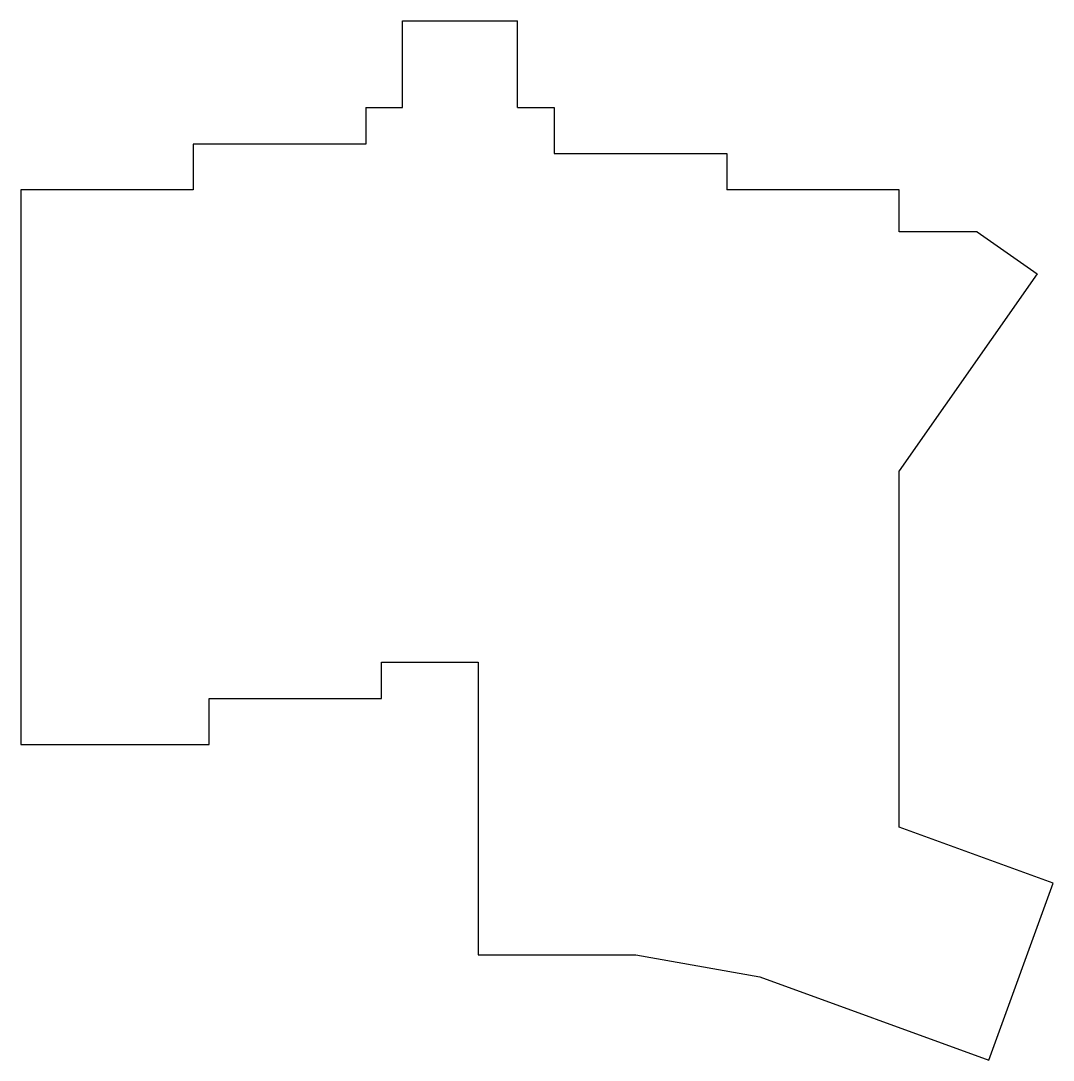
# Model space of a CAD drawing. Extents: x -48.6 to 50.1, y -46.5 to 52.9.
import ezdxf

# ---------------------------------------------------------------- set-up
doc = ezdxf.new("R2010")
doc.units = 0
doc.header["$MEASUREMENT"] = 0
doc.layers.add('MODELSKETCH_VISIBLE', color=7, linetype='CONTINUOUS')

msp = doc.modelspace()

# ---------------------------------------------------------------- linework, layer by layer
at = {"layer": 'MODELSKETCH_VISIBLE'}
for p, q in [((-12.112, 44.606), (-12.112, 52.906)), ((-12.112, 52.906), (-1.112, 52.906)), ((-1.112, 44.606), (-1.112, 52.906)), ((-15.612, 44.606), (-12.112, 44.606)), ((-15.612, 44.606), (-15.612, 41.106)), ((-1.112, 44.606), (2.388, 44.606)), ((2.388, 44.606), (2.388, 40.231)), ((-32.112, 41.106), (-32.112, 36.731)), ((-15.612, 41.106), (-32.112, 41.106)), ((2.388, 40.231), (18.888, 40.231)), ((18.888, 40.231), (18.888, 36.731)), ((-48.612, 36.731), (-48.612, -16.269)), ((-32.112, 36.731), (-48.612, 36.731)), ((35.388, 36.731), (18.888, 36.731)), ((35.388, 32.731), (35.388, 36.731)), ((42.845, 32.731), (35.388, 32.731)), ((42.845, 32.731), (48.579, 28.716)), ((48.579, 28.716), (35.388, 9.878)), ((35.388, -24.183), (35.388, 9.878)), ((-14.112, -8.394), (-4.887, -8.394)), ((-14.112, -11.894), (-14.112, -8.394)), ((-4.887, -8.394), (-4.887, -36.394)), ((-30.612, -11.894), (-14.112, -11.894)), ((-30.612, -16.269), (-30.612, -11.894)), ((-48.612, -16.269), (-30.612, -16.269)), ((50.113, -29.542), (35.388, -24.183)), ((43.956, -46.457), (50.113, -29.542)), ((-4.887, -36.394), (10.196, -36.394)), ((10.196, -36.394), (22.053, -38.484)), ((22.053, -38.484), (43.956, -46.457))]:
    msp.add_line(p, q, dxfattribs=at)

doc.saveas('drawing.dxf')
